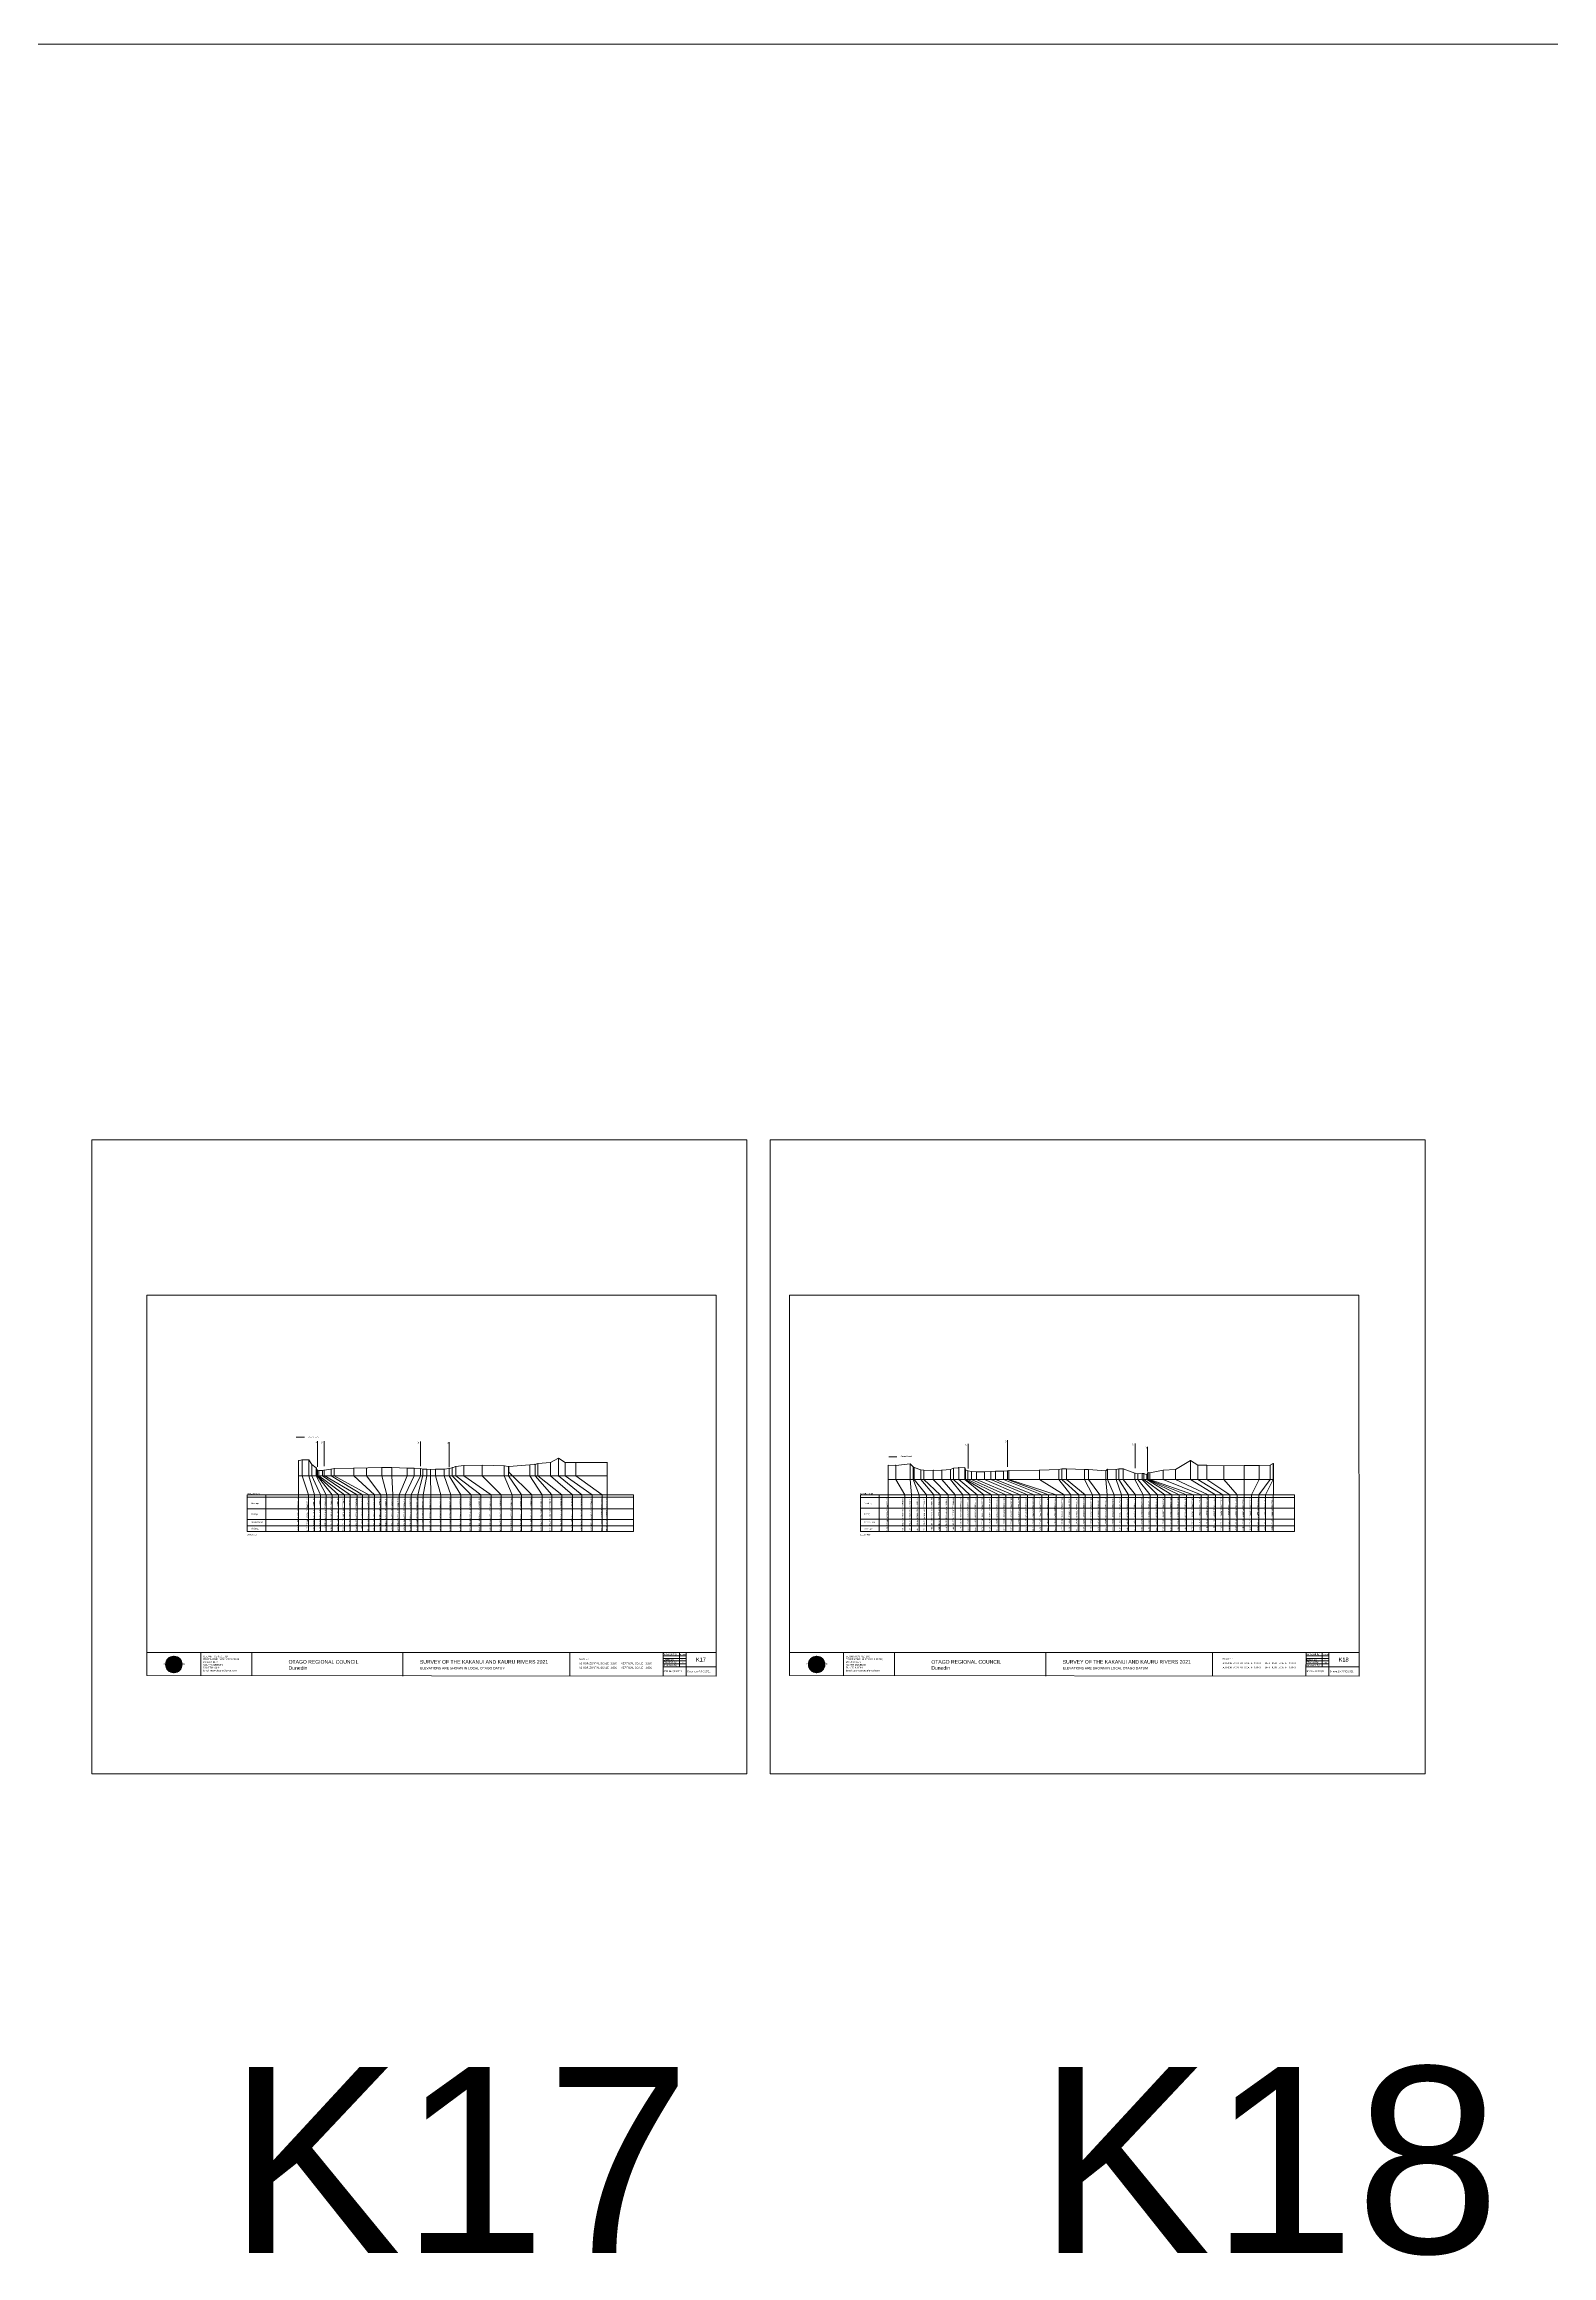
# Model space of a CAD drawing. Header units: millimetres. Extents: x -13804604 to 13046302109, y -19137686871 to 1424964600.
# Drawn here: x -1320707 to -754220, y -140952 to 690096 of the extents above; entities that cross this region are included whole.
import ezdxf

# ---------------------------------------------------------------- set-up
doc = ezdxf.new("R2010")
doc.units = ezdxf.units.MM
doc.header["$PDMODE"] = 35
doc.header["$PDSIZE"] = 20
doc.layers.get('0').update_dxf_attribs({"lineweight": 0})
doc.layers.add('Datum revision K8-21', color=7, linetype='Continuous', lineweight=0)
doc.layers.add('geo', color=7, linetype='Continuous', lineweight=0)
doc.styles.get("Standard").update_dxf_attribs({"font": 'arial.ttf'})

# ---------------------------------------------------------------- blocks, each defined once
blk = doc.blocks.new('Geomatics_Circle_SPT')
at = {"layer": 'geo', "color": 2, "linetype": 'Continuous', "lineweight": 0}
for p, q in [((0, 25.2), (-25.2, 0)), ((-24.7, 4.9), (-4.9, 24.7)), ((-24.7, -4.9), (4.9, 24.7)), ((4.9, -24.7), (-24.7, 4.9)), ((-24.7, 0), (0, -24.7)), ((-9.7, 23.3), (-23.3, 9.6)), ((9.7, 23.3), (-23.3, -9.7)), ((-23.3, 9.7), (9.7, -23.3)), ((-21, 14), (-14, 21)), ((-21, -14), (14, 21)), ((14, -21), (-21, 14)), ((0, 0), (-17.8, 17.8)), ((0, 0), (-17.8, -17.8)), ((-14, 21), (21, -14)), ((21, 14), (-14, -21)), ((23.3, -9.7), (-9.7, 23.3)), ((-9.7, -23.3), (23.3, 9.7)), ((-4.9, 24.7), (24.7, -4.9)), ((24.7, 4.9), (-4.9, -24.7)), ((25.2, 0), (0, 25.2)), ((0, 0), (17.8, 17.8)), ((0, 0), (17.8, -17.8)), ((0, -24.8), (25.2, 0)), ((4.9, 24.7), (24.7, 4.9)), ((23.3, 9.7), (9.7, 23.3)), ((14, 21), (21, 14)), ((17.8, 18.1), (17.8, 18.1)), ((-4.9, -24.7), (-24.7, -4.9)), ((-23.3, -9.7), (-9.7, -23.3)), ((-14, -21), (-21, -14)), ((-17.8, -17.8), (-17.8, -17.8)), ((24.7, -4.9), (4.9, -24.7)), ((4.9, -24.7), (4.9, -24.7)), ((9.7, -23.3), (23.3, -9.7)), ((21, -14), (14, -21)), ((18.1, -17.8), (18.1, -17.8))]:
    blk.add_line(p, q, dxfattribs=at)
at = {"layer": 'geo', "color": 1, "linetype": 'Continuous', "lineweight": 0}
for p, q in [((-25.2, 0), (9.7, 23.3)), ((-25.2, 0), (-9.6, 23.3)), ((-25.2, 0), (23.3, 9.7)), ((-25.2, 0), (-23.3, 9.7)), ((-23.3, -9.7), (-25.2, 0)), ((-9.6, -23.3), (-25.2, 0)), ((9.7, -23.3), (-25.2, 0)), ((-4.9, 24.8), (-24.7, -4.9)), ((4.9, 24.7), (-24.7, 4.9)), ((14, 21), (-24.7, -4.9)), ((-14, 21), (-24.7, 4.9)), ((21, 14), (-24.7, 4.9)), ((-21, 14), (-24.7, -4.9)), ((0, 0), (-24.7, 4.9)), ((-24.7, 4.9), (-21, -14)), ((-24.7, 4.9), (-4.9, -24.7)), ((-24.7, 4.9), (14, -21)), ((-24.7, 4.9), (-24.7, 4.9)), ((0, 0), (-24.7, -4.9)), ((-23.3, 9.7), (0, 25.2)), ((-23.3, -9.6), (0, 25.2)), ((-23.3, -9.6), (17.8, 17.8)), ((-23.3, 9.7), (-17.8, 17.9)), ((-23.3, -9.6), (-17.8, 17.9)), ((-23.3, 9.7), (17.8, 17.8)), ((-17.8, -17.8), (-23.3, 9.7)), ((0, -25.2), (-23.3, 9.7)), ((-23.3, 9.7), (17.8, -17.8)), ((-23.3, 9.7), (25.2, 0)), ((-23.3, 9.4), (-23.3, 9.4)), ((-23.3, -9.7), (25.2, 0)), ((4.9, 24.8), (-21, -14)), ((-4.9, 24.7), (-21, 14)), ((14, 21), (-21, 14)), ((-14, 21), (-21, -14)), ((0, 0), (-21, 14)), ((-21, 14), (-14, -21)), ((-21, 14), (4.9, -24.7)), ((-21, 14), (-21, 14)), ((24.7, 4.9), (-21, 14)), ((0, 0), (-21, -14)), ((-17.9, 17.6), (-17.9, 17.6)), ((-17.8, 17.8), (9.7, 23.3)), ((-17.8, 17.8), (-9.6, 23.3)), ((-17.8, -17.8), (9.7, 23.3)), ((-17.8, -17.8), (-9.7, 23.3)), ((-9.7, -23.3), (-17.8, 17.8)), ((-17.8, 17.8), (9.7, -23.3)), ((-17.8, 17.8), (23.3, -9.6)), ((-17.8, 17.8), (23.3, 9.7)), ((-17.8, -17.8), (23.3, 9.7)), ((4.9, 24.7), (-14, 21)), ((-4.9, 24.7), (-14, -20.9)), ((0, 0), (-14, 21)), ((-14, 21), (-4.9, -24.7)), ((-14, 21), (-14, 21)), ((24.7, -4.9), (-14, 21)), ((21, 14), (-14, 21)), ((-14, -21), (24.7, 4.9)), ((0, 0), (-14, -21)), ((-9.8, 23.1), (-9.8, 23.1)), ((-9.7, 23.3), (0, 25.2)), ((-9.7, 23.3), (0, -25.2)), ((-9.7, -23.3), (0, 25.2)), ((-9.6, 23.3), (17.8, -17.8)), ((-9.6, 23.3), (25.2, 0)), ((-9.6, 23.3), (17.8, 17.8)), ((-9.6, -23.3), (17.8, 17.9)), ((25.2, 0), (-9.6, -23.3)), ((0, 0), (-4.9, 24.7)), ((-4.9, 24.7), (-4.9, 24.7)), ((21, -14), (-4.9, 24.7)), ((24.8, 4.9), (-4.9, 24.7)), ((14, 21), (-4.9, 24.7)), ((-4.9, -24.7), (21, 14)), ((0, 0), (-4.9, -24.7)), ((-0.2, 25.1), (-0.2, 25.1)), ((0, 25.2), (9.7, -23.3)), ((0, 25.2), (23.3, -9.7)), ((0, 25.2), (23.3, 9.7)), ((0, 25.2), (9.7, 23.3)), ((0, 0), (4.9, 24.7)), ((0, -25.2), (9.7, 23.3)), ((0, 0), (14, 21)), ((0, 0), (21, 14)), ((23.3, 9.7), (0, -25.2)), ((0, 0), (24.8, 4.9)), ((0, 0), (4.9, -24.7)), ((0, 0), (14, -21)), ((0, 0), (21, -14)), ((0, 0), (24.8, -4.9)), ((21, 14), (4.9, 24.8)), ((14, -21), (4.9, 24.7)), ((24.7, -4.9), (4.9, 24.7)), ((4.9, 24.7), (4.9, 24.7)), ((4.9, -24.7), (14, 21)), ((4.9, -24.7), (24.7, 4.9)), ((9.4, 23.3), (9.4, 23.3)), ((9.7, 23.3), (17.8, -17.8)), ((9.7, 23.3), (25.2, 0)), ((9.7, 23.3), (17.8, 17.9)), ((17.8, 17.8), (9.7, -23.3)), ((25.2, 0), (9.7, -23.3)), ((21, -14), (14, 21)), ((24.7, 4.9), (14, 21)), ((14, 21), (14, 21)), ((14, -21), (21, 14)), ((17.6, 17.9), (17.6, 17.9)), ((17.8, 17.8), (23.3, -9.7)), ((17.8, 17.8), (23.3, 9.7)), ((23.3, 9.7), (17.8, -17.8)), ((24.7, -4.9), (21, 14)), ((21, 14), (21, 14)), ((21, -14), (24.7, 4.9)), ((23.1, 9.8), (23.1, 9.8)), ((23.3, 9.7), (25.2, 0)), ((25.2, 0), (23.3, -9.6)), ((24.7, 4.9), (24.7, 4.9)), ((25.1, 0.2), (25.1, 0.2)), ((-25.2, 0), (23.3, -9.7)), ((-25.1, -0.2), (-25.1, -0.2)), ((-24.7, -4.9), (-24.7, -4.9)), ((-24.7, -4.9), (-14, -21)), ((-24.7, -4.9), (4.9, -24.7)), ((-24.7, -4.9), (21, -14)), ((-17.8, -17.8), (-23.3, -9.7)), ((0, -25.2), (-23.3, -9.6)), ((17.8, -17.8), (-23.3, -9.6)), ((-23.1, -9.8), (-23.1, -9.8)), ((-21, -14), (24.7, -4.9)), ((-21, -14), (-21, -14)), ((-21, -14), (-4.9, -24.7)), ((-21, -14), (14, -21)), ((23.3, -9.7), (-17.8, -17.8)), ((-9.6, -23.3), (-17.8, -17.8)), ((9.7, -23.3), (-17.8, -17.8)), ((-17.6, -17.9), (-17.6, -17.9)), ((-14, -21), (21, -14)), ((-14, -21), (-14, -21)), ((-14, -21), (4.9, -24.7)), ((17.8, -17.8), (-9.7, -23.3)), ((0, -25.2), (-9.7, -23.3)), ((-9.4, -23.3), (-9.4, -23.3)), ((-4.9, -24.7), (24.7, -4.9)), ((-4.9, -24.7), (14, -21)), ((-4.9, -24.7), (-4.9, -24.7)), ((23.3, -9.6), (0, -25.2)), ((9.7, -23.3), (0, -25.2)), ((0.2, -25.1), (0.2, -25.1)), ((4.9, -24.7), (21, -14)), ((4.9, -24.7), (4.9, -24.7)), ((17.8, -17.8), (9.7, -23.3)), ((9.8, -23.1), (9.8, -23.1)), ((14, -21), (24.7, -4.9)), ((14, -21), (14, -21)), ((23.3, -9.6), (17.8, -17.8)), ((17.9, -17.6), (17.9, -17.6)), ((21, -14), (21, -14)), ((23.3, -9.4), (23.3, -9.4)), ((24.7, -4.9), (24.7, -4.9))]:
    blk.add_line(p, q, dxfattribs=at)
at = {"layer": 'geo', "color": 114, "linetype": 'Continuous', "lineweight": 0}
for p, q in [((17.9, 17.8), (-25.2, 0)), ((-24.7, 4.9), (14, 21)), ((-24.7, -4.9), (21, 14)), ((-14, -21), (-24.7, 4.9)), ((9.7, 23.3), (-23.3, 9.7)), ((0, 0), (-23.3, 9.7)), ((-23.3, 9.7), (-9.7, -23.3)), ((0, 0), (-23.3, -9.7)), ((-4.9, -24.7), (-21, 14)), ((-20.9, 14), (4.9, 24.7)), ((24.8, 4.9), (-20.9, -14)), ((0, 25.2), (-17.8, 17.8)), ((-17.8, 17.8), (0, -25.2)), ((-14, 21), (-4.9, 24.7)), ((4.9, -24.7), (-14, 21)), ((0, 0), (-9.7, 23.3)), ((0, 0), (-9.7, -23.3)), ((-4.9, 24.7), (14, -21)), ((17.8, -17.8), (0, 25.2)), ((0, 0), (9.7, 23.3)), ((0, 0), (23.3, 9.7)), ((0, 0), (9.7, -23.3)), ((0, 0), (23.3, -9.7)), ((4.9, 24.7), (21, -14)), ((23.3, -9.7), (9.7, 23.3)), ((14, 21), (24.7, -4.9)), ((25.2, 0), (17.8, 17.8)), ((21, 14), (24.7, 4.9)), ((-25.2, 0), (-17.8, -17.8)), ((-21, -14), (-24.7, -4.9)), ((-17.8, -17.8), (25.2, 0)), ((24.8, -4.9), (-14, -21)), ((-9.6, -23.3), (23.3, -9.7)), ((21, -14), (-4.9, -24.8)), ((0, -25.2), (17.9, -17.8)), ((14, -21), (4.9, -24.8))]:
    blk.add_line(p, q, dxfattribs=at)
at = {"layer": 'geo', "color": 250, "linetype": 'Continuous', "lineweight": 0}
for p, q in [((0, 0), (-25.2, 0)), ((24.7, 4.9), (-24.7, 4.9)), ((-24.7, 4.9), (-24.7, -4.9)), ((-23.3, 9.7), (23.3, 9.7)), ((-23.3, 9.7), (-23.3, 9.7)), ((-23.3, -9.7), (-23.3, 9.7)), ((21, 14), (-21, 14)), ((-21, 14), (-21, -14)), ((-17.8, 17.8), (17.8, 17.8)), ((-17.8, -17.8), (-17.8, 17.8)), ((-14, 21), (-14, 21)), ((14, 21), (-14, 21)), ((-14, 20.9), (-14, -21)), ((-9.7, 23.3), (9.7, 23.3)), ((-9.7, -23.3), (-9.7, 23.3)), ((-4.9, 24.7), (4.9, 24.7)), ((-4.9, 24.7), (-4.9, -24.7)), ((0, 0), (0, 25.2)), ((0, 0), (0, -25.2)), ((0, 0), (25.2, 0)), ((4.9, 24.7), (4.9, -24.7)), ((9.7, -23.3), (9.7, 23.3)), ((14, 21), (14, -21)), ((17.8, -17.8), (17.8, 17.8)), ((21, 14), (21, 14)), ((21, -14), (21, 14)), ((23.3, 9.7), (23.3, -9.7)), ((24.7, 4.9), (24.7, 4.9)), ((24.7, -4.9), (24.7, 4.9)), ((-24.7, -4.9), (24.7, -4.9)), ((23.3, -9.7), (-23.3, -9.7)), ((-21, -14), (21, -14)), ((17.8, -17.8), (-17.8, -17.8)), ((-14, -21), (14, -21)), ((9.7, -23.3), (-9.7, -23.3)), ((-4.9, -24.7), (4.9, -24.7))]:
    blk.add_line(p, q, dxfattribs=at)
blk = doc.blocks.new('GeomaticsNZ TITLE BLOCK')
at = {"color": 7, "linetype": 'Continuous', "lineweight": 0}
for p, q in [((0, 94.9), (0, 1579.2)), ((0, 1579.2), (2363.4, 1579.2)), ((2363.4, 1579.2), (2364, 94.9)), ((2364, 94.9), (0, 94.9)), ((0, 94.9), (0, 0)), ((15.9, 94.9), (2364, 94.9)), ((224.3, 95.2), (224.3, -0.3)), ((2364, 94.9), (382.6, 94.9)), ((435.8, 95.2), (435.8, -0.7)), ((1063.4, 94.9), (1063.4, -2.4)), ((1755.4, 94.9), (1755.4, -2.6)), ((2143.9, 94.9), (2143.7, -3)), ((2211.5, 94.9), (2211.5, 36.1)), ((2238.6, 94.8), (2238.6, -3.2)), ((2364, -3.5), (2364, 94.9)), ((0, 0), (2364, -3.5)), ((2143.6, 60.4), (2238.6, 60.4)), ((2143.8, 48.6), (2238.6, 48.6)), ((2143.8, 35.4), (2364, 35.3)), ((2143.9, 81.9), (2238.6, 81.7)), ((2143.9, 71), (2238.6, 71))]:
    blk.add_line(p, q, dxfattribs=at)
at = {"color": 7, "linetype": 'Continuous', "lineweight": 0, "xscale": 1.36, "yscale": 1.36, "zscale": 1.36}
blk.add_blockref('Geomatics_Circle_SPT', (112.4, 45.7), dxfattribs=at)
at = {"color": 7, "linetype": 'Continuous', "lineweight": 0}
for s, p in [('PK&RR', (2213.2, 84.8)), ('ST', (2220.3, 63.6)), ('PK', (2220.4, 50.6))]:
    blk.add_text(s, height=5, dxfattribs=at).set_placement(p)
at = {"color": 7, "linetype": 'Continuous', "lineweight": 0, "attachment_point": 1}
for s, width, heights, insert, char_height in [('{\\C256;Surveyed by:}', 3535.727, [0], (2144.7, 92.4), 7), ('{\\C256;Geomatics N.Z. LTD                   }', 125.079, [15.8], (68.8, 49.9), 7), ('{\\C256;GEOMATICS N.Z. LTD                   \\PTELEPHONE:  M 021 023 6 00 55;\\PPO BOX 2177\\PSOUTH DUNEDIN\\PDUNEDIN 9044\\PEmail: geomaticsnz@gmail.com}', 3535.727, [94.7], (234, 82.7), 7), ('{\\C256;OTAGO REGIONAL COUNCIL\\PDunedin}', 3535.727, [0], (588.6, 64), 15), ('{\\C256;SURVEY OF THE KAKANUI AND KAURU RIVERS 2021}', 3535.727, [0], (1133.8, 64), 15), ('{\\C256;ELEVATIONS ARE SHOWN IN LOCAL OTAGO DATUM}', 3535.727, [0], (1134.1, 35.4), 10), ('{\\C256;Approved by:}', 3535.727, [0], (2144.7, 45.9), 7), ('{\\C256;Checked by:}', 3535.727, [0], (2144.7, 58.6), 7), ('{\\C256;JOB No 0032021}', 3535.727, [0], (2145.3, 20.8), 7), ('{\\C256;Drawn by:}', 3535.727, [0], (2145.8, 70.4), 7), ('{\\C256;Drawn:16-JUNE-2021}', 3535.727, [0], (2244.7, 20.7), 7)]:
    blk.add_mtext_dynamic_manual_height_columns(s, width=width, gutter_width=159, heights=heights, dxfattribs=dict(at, insert=insert, char_height=char_height))

msp = doc.modelspace()

# ---------------------------------------------------------------- linework, layer by layer
at = {"color": 1, "linetype": 'Continuous', "lineweight": 0}
for p, q in [((-1225993.886, 166656.377), (-1222921.714, 166656.377)), ((-1003366.695, 159216.721), (-1000294.523, 159216.721))]:
    msp.add_line(p, q, dxfattribs=at)
at = {"lineweight": 0}
for p, q in [((-1223827.481, 158177), (-1223827.481, 152181.351)), ((-1221333.2, 158097), (-1221333.2, 152181.351)), ((-890009.952, 157945), (-890009.952, 152591.629)), ((-1220121.288, 156447), (-1220121.288, 152181.351)), ((-1218465.418, 155077), (-1218465.418, 152181.351)), ((-1218195.993, 154227), (-1218195.993, 152181.351)), ((-1217966.821, 154247), (-1217966.821, 152181.351)), ((-1217572.746, 154147), (-1217572.746, 152181.351)), ((-1216123.343, 154137), (-1216123.343, 152181.351)), ((-1212908.281, 154687), (-1212908.281, 152181.351)), ((-1211796.813, 154837), (-1211796.813, 152181.351)), ((-1204429.522, 155047), (-1204429.522, 152181.351)), ((-1199646.549, 155017), (-1199646.549, 152181.351)), ((-1193899.504, 155238), (-1193899.504, 152181.351)), ((-1190075.807, 155268), (-1190075.807, 152181.351)), ((-1184314.169, 155068), (-1184314.169, 152181.351)), ((-1181691.307, 154958), (-1181691.307, 152181.351)), ((-1179357.122, 154828), (-1179357.122, 152181.351)), ((-1176976.667, 154588), (-1176976.667, 152181.351)), ((-1175608.557, 154538), (-1175608.557, 152181.351)), ((-1173722.84, 154608), (-1173722.84, 152181.351)), ((-1170408.216, 154678), (-1170408.216, 152181.351)), ((-1167367.107, 155198), (-1167367.107, 152181.351)), ((-1166020.236, 155698), (-1166020.236, 152181.351)), ((-1163002.637, 155958), (-1163002.637, 152181.351)), ((-1156145.073, 156118), (-1156145.073, 152181.351)), ((-1146205.868, 155679), (-1146205.868, 152181.351)), ((-1146106.38, 155689), (-1146106.38, 153539.996)), ((-1138240.714, 156209), (-1138240.714, 152181.351)), ((-1136290.735, 156449), (-1136290.735, 152181.351)), ((-1135259.549, 156759), (-1135259.549, 152181.351)), ((-1130513.667, 157089), (-1130513.667, 152181.351)), ((-1124943.391, 157159), (-1124943.391, 152181.351)), ((-1120961.906, 156989), (-1120961.906, 152181.351)), ((-995311.214, 150743.884), (-994820.567, 145000)), ((-994129.209, 150743.884), (-991931.601, 145000)), ((-993771.542, 150743.884), (-989189.531, 145000)), ((-991302.173, 150743.884), (-986447.461, 145000)), ((-990180.954, 150743.884), (-983999.181, 145000)), ((-986629.156, 150743.884), (-981061.248, 145000)), ((-983477.363, 150743.884), (-978417.112, 145000)), ((-979001.503, 150743.884), (-972932.972, 145000)), ((-977076.093, 150743.884), (-970190.901, 145000)), ((-974794.591, 150743.884), (-967646.115, 145000)), ((-974493.824, 150743.884), (-964810.504, 145000)), ((-973633.419, 150743.884), (-962048.457, 145000)), ((-972280.706, 150743.884), (-959354.259, 145000)), ((-970413.046, 150743.884), (-956777.42, 145000)), ((-967322.068, 150743.884), (-953959.224, 145000)), ((-965017.787, 150743.884), (-951182.313, 145000)), ((-960245.627, 150743.884), (-945805.738, 145000)), ((-958712.576, 150743.884), (-943294.698, 145000)), ((-958221.784, 150743.884), (-940401.006, 145000)), ((-946682.611, 150743.884), (-937436.134, 145000)), ((-939397.515, 150743.884), (-934894.813, 145000)), ((-938323.206, 150743.884), (-931968.45, 145000)), ((-936545.709, 150743.884), (-929581.154, 145000)), ((-929797.818, 150743.884), (-926847.312, 145000)), ((-921140.694, 154594), (-921140.694, 150743.884)), ((-921140.694, 150743.884), (-918664.711, 145000)), ((-917908.027, 154594), (-917908.027, 150743.884)), ((-917908.027, 150743.884), (-915946.994, 145000)), ((-916906.998, 154715), (-916906.998, 150743.884)), ((-916846.052, 150743.884), (-913291.995, 145000)), ((-915279.27, 154805), (-915279.27, 150743.884)), ((-915279.27, 150743.884), (-910602.531, 145000)), ((-910867.121, 153195), (-910867.121, 150743.884)), ((-910867.121, 150743.884), (-907799.34, 145000)), ((-909710.311, 152905), (-909710.311, 150743.884)), ((-909710.311, 150743.884), (-905120.34, 145000)), ((-908137.152, 153005), (-908137.152, 150743.884)), ((-908137.152, 150743.884), (-902370.38, 145000)), ((-907453.756, 152965), (-907453.756, 150743.884)), ((-907453.756, 150743.884), (-899673.638, 145000)), ((-906371.263, 152465), (-906371.263, 150743.884)), ((-906371.263, 150743.884), (-896976.902, 145000)), ((-906112.103, 153135), (-906112.103, 150743.884)), ((-906112.103, 150743.884), (-894275.291, 145000)), ((-905859.388, 153345), (-905859.388, 150743.884)), ((-905859.388, 150743.884), (-891465.406, 145000)), ((-905243.025, 153206), (-905243.025, 150743.884)), ((-905243.025, 150743.884), (-888798.071, 145000)), ((-900206.139, 154205), (-900206.139, 150743.884)), ((-900206.139, 150743.884), (-885993.24, 145000)), ((-895653.6, 154465), (-895653.6, 150743.884)), ((-895653.6, 150743.884), (-883385.163, 145000)), ((-887211.037, 156176), (-887211.037, 150743.884)), ((-887211.037, 150743.884), (-877842.59, 145000)), ((-883869.241, 156116), (-883869.241, 150743.884)), ((-883869.241, 150743.884), (-875187.895, 145000)), ((-877441.3, 155936), (-877441.3, 150743.884)), ((-877441.3, 150743.884), (-872437.293, 145000)), ((-869786.355, 155966), (-869786.355, 150743.884)), ((-869786.355, 150743.884), (-869786.355, 145000)), ((-864127.77, 150743.884), (-867011.888, 145000)), ((-860011.258, 150743.884), (-864304.069, 145000)), ((-864127.77, 156006), (-864127.77, 150743.884)), ((-860011.258, 156166), (-860011.258, 150743.884))]:
    msp.add_line(p, q, dxfattribs=at)
for p, q in [((-1225104.445, 157822.549), (-1225104.445, 131248.305)), ((-1225104.445, 152181.351), (-1109139.187, 152181.351)), ((-1223827.481, 152181.351), (-1221430.811, 145000)), ((-1221333.2, 152181.351), (-1219210.555, 145000)), ((-1220121.288, 152181.351), (-1216893.131, 145000)), ((-1218465.418, 152181.351), (-1214768.834, 145000)), ((-1218195.993, 152181.351), (-1212515.77, 145000)), ((-1217966.821, 152181.351), (-1210160.305, 145000)), ((-1217572.746, 152181.351), (-1207922.487, 145000)), ((-1216123.343, 152181.351), (-1205694.431, 145000)), ((-1212908.281, 152181.351), (-1201090.078, 145000)), ((-1211796.813, 152181.351), (-1198726.612, 145000)), ((-1204429.522, 152181.351), (-1196562.864, 145000)), ((-1199646.549, 152181.351), (-1194282.677, 145000)), ((-1193899.504, 152181.351), (-1192019.046, 145000)), ((-1190075.807, 152181.351), (-1189688.891, 145000)), ((-1184314.169, 152181.351), (-1187292.164, 145000)), ((-1181691.307, 152181.351), (-1185113.975, 145000)), ((-1179357.122, 152181.351), (-1182800.476, 145000)), ((-1176976.667, 152181.351), (-1178256.657, 145000)), ((-1175608.557, 152181.351), (-1175493.753, 145000)), ((-1173722.84, 152181.351), (-1171615.715, 145000)), ((-1170408.216, 152181.351), (-1167954, 145000)), ((-1168587.716, 154868), (-1168587.716, 152181.351)), ((-1168587.716, 152181.351), (-1164142.534, 145000)), ((-1167367.107, 152181.351), (-1160314.413, 145000)), ((-1166083.315, 152181.351), (-1156618.129, 145000)), ((-1163002.637, 152181.351), (-1152778.333, 145000)), ((-1156145.073, 152181.351), (-1149001.034, 145000)), ((-1146205.868, 152181.351), (-1141398.633, 145000)), ((-1146106.38, 153539.996), (-1137538.458, 145000)), ((-1138240.714, 152181.351), (-1133641.599, 145000)), ((-1136290.735, 152181.351), (-1129969.418, 145000)), ((-1135259.549, 152181.351), (-1126213.053, 145000)), ((-1130513.667, 152181.351), (-1122200.56, 145000)), ((-1124943.391, 152181.351), (-1114820.924, 145000)), ((-1120961.906, 152181.351), (-1111019.32, 145000))]:
    msp.add_line(p, q)
at = {"color": 7, "lineweight": 0}
for p, q in [((-1109139.187, 157200), (-1109139.187, 131248.305)), ((-1244407.966, 145000), (-1099249.793, 145000)), ((-1221430.811, 131248.305), (-1221430.811, 145000)), ((-1219210.555, 131248.305), (-1219210.555, 145000)), ((-1216893.131, 131248.305), (-1216893.131, 145000)), ((-1214768.834, 131248.305), (-1214768.834, 145000)), ((-1212908.281, 145000), (-1212908.281, 144993.737)), ((-1212515.77, 131248.305), (-1212515.77, 145000)), ((-1210160.305, 131248.305), (-1210160.305, 145000)), ((-1207922.487, 131248.305), (-1207922.487, 145000)), ((-1205694.431, 131248.305), (-1205694.431, 145000)), ((-1201090.078, 131248.305), (-1201090.078, 145000)), ((-1198726.612, 131248.305), (-1198726.612, 145000)), ((-1196562.864, 131248.305), (-1196562.864, 145000)), ((-1194282.677, 131248.305), (-1194282.677, 145000)), ((-1192019.046, 131248.305), (-1192019.046, 145000)), ((-1189688.891, 131248.305), (-1189688.891, 145000)), ((-1187292.164, 131248.305), (-1187292.164, 145000)), ((-1185113.975, 131248.305), (-1185113.975, 145000)), ((-1182800.476, 131248.305), (-1182800.476, 145000)), ((-1178256.657, 131248.305), (-1178256.657, 145000)), ((-1175493.753, 131248.305), (-1175493.753, 145000)), ((-1171615.715, 131248.305), (-1171615.715, 145000)), ((-1167954, 131248.305), (-1167954, 145000)), ((-1164142.534, 131248.305), (-1164142.534, 145000)), ((-1160314.413, 131248.305), (-1160314.413, 145000)), ((-1156618.129, 131248.305), (-1156618.129, 145000)), ((-1152778.333, 131248.305), (-1152778.333, 145000)), ((-1141398.633, 131248.305), (-1141398.633, 145000)), ((-1137538.458, 131248.305), (-1137538.458, 145000)), ((-1133641.599, 131248.305), (-1133641.599, 145000)), ((-1129969.418, 131248.305), (-1129969.418, 145000)), ((-1126213.053, 131248.305), (-1126213.053, 145000)), ((-1122200.56, 131248.305), (-1122200.56, 145000)), ((-1114820.924, 131248.305), (-1114820.924, 145000)), ((-1111019.32, 131248.305), (-1111019.32, 145000)), ((-1099249.793, 145000), (-1099249.793, 131248.305))]:
    msp.add_line(p, q, dxfattribs=at)
at = {"color": 7, "linetype": 'Continuous', "lineweight": 0}
for p, q in [((-1003626.68, 156102), (-1003626.68, 131248.305)), ((-1003626.68, 150743.884), (-858809.461, 150743.884)), ((-1000749.292, 156062), (-1000749.292, 150743.884)), ((-995311.214, 156632), (-995311.214, 150743.884)), ((-994129.209, 155452), (-994129.209, 150743.884)), ((-993771.542, 155232), (-993771.542, 150743.884)), ((-991302.173, 154402), (-991302.173, 150743.884)), ((-990180.954, 154272), (-990180.954, 150743.884)), ((-986629.156, 154182), (-986629.156, 150743.884)), ((-983477.363, 154272), (-983477.363, 150743.884)), ((-979001.503, 155002), (-979001.503, 150743.884)), ((-977076.093, 155193), (-977076.093, 150743.884)), ((-974794.591, 155243), (-974794.591, 150743.884)), ((-974493.824, 154333), (-974493.824, 150743.884)), ((-973633.419, 154063), (-973633.419, 150743.884)), ((-972280.706, 153743), (-972280.706, 150743.884)), ((-970413.046, 153653), (-970413.046, 150743.884)), ((-967322.068, 153653), (-967322.068, 150743.884)), ((-965017.787, 153703), (-965017.787, 150743.884)), ((-960245.627, 153903), (-960245.627, 150743.884)), ((-958712.576, 154053), (-958712.576, 150743.884)), ((-958221.784, 154093), (-958221.784, 150743.884)), ((-946682.611, 154304), (-946682.611, 150743.884)), ((-939397.515, 154544), (-939397.515, 150743.884)), ((-938323.206, 154784), (-938323.206, 150743.884)), ((-936545.709, 154704), (-936545.709, 150743.884)), ((-929797.818, 154534), (-929797.818, 150743.884)), ((-1244407.966, 145000), (-1244407.966, 131248.305)), ((-1244407.966, 144076.552), (-1099249.793, 144076.552)), ((-1237394.816, 145000), (-1237394.816, 131248.305)), ((-1013999.52, 145000), (-850836.072, 145000)), ((-1013999.52, 145000), (-1013999.52, 131248.305)), ((-1013999.52, 143982.376), (-850836.072, 143982.376)), ((-1006986.37, 145000), (-1006986.37, 131248.305)), ((-997374.165, 145000), (-997374.165, 131248.305)), ((-994820.567, 131248.305), (-994820.567, 145000)), ((-991931.601, 131248.305), (-991931.601, 145000)), ((-989189.531, 131248.305), (-989189.531, 145000)), ((-986447.461, 131248.305), (-986447.461, 145000)), ((-983999.181, 131248.305), (-983999.181, 145000)), ((-981061.248, 131248.305), (-981061.248, 145000)), ((-979001.503, 149285.043), (-979001.503, 149113.884)), ((-978417.112, 131248.305), (-978417.112, 145000)), ((-972932.972, 131248.305), (-972932.972, 145000)), ((-970190.901, 131248.305), (-970190.901, 145000)), ((-967646.115, 131248.305), (-967646.115, 145000)), ((-964810.504, 131248.305), (-964810.504, 145000)), ((-962048.457, 131248.305), (-962048.457, 145000)), ((-959354.259, 131248.305), (-959354.259, 145000)), ((-956777.42, 131248.305), (-956777.42, 145000)), ((-953959.224, 131248.305), (-953959.224, 145000)), ((-951182.313, 131248.305), (-951182.313, 145000)), ((-945805.738, 131248.305), (-945805.738, 145000)), ((-943294.698, 131248.305), (-943294.698, 145000)), ((-940401.006, 131248.305), (-940401.006, 145000)), ((-937436.134, 131248.305), (-937436.134, 145000)), ((-934894.813, 131248.305), (-934894.813, 145000)), ((-931968.45, 131248.305), (-931968.45, 145000)), ((-929581.154, 131248.305), (-929581.154, 145000)), ((-926847.312, 131248.305), (-926847.312, 145000)), ((-918664.711, 131248.305), (-918664.711, 145000)), ((-915946.994, 131248.305), (-915946.994, 145000)), ((-913291.995, 131248.305), (-913291.995, 145000)), ((-910602.531, 131248.305), (-910602.531, 145000)), ((-907799.34, 131248.305), (-907799.34, 145000)), ((-905120.34, 131248.305), (-905120.34, 145000)), ((-902370.38, 131248.305), (-902370.38, 145000)), ((-899673.638, 131248.305), (-899673.638, 145000)), ((-896976.902, 131248.305), (-896976.902, 145000)), ((-894275.291, 131248.305), (-894275.291, 145000)), ((-891465.406, 131248.305), (-891465.406, 145000)), ((-888798.071, 131248.305), (-888798.071, 145000)), ((-885993.24, 131248.305), (-885993.24, 145000)), ((-883385.163, 131248.305), (-883385.163, 145000)), ((-877842.59, 131248.305), (-877842.59, 145000)), ((-875187.895, 131248.305), (-875187.895, 145000)), ((-872437.293, 131248.305), (-872437.293, 145000)), ((-869764.25, 131248.305), (-869764.25, 145000)), ((-867011.888, 131248.305), (-867011.888, 145000)), ((-864304.069, 131248.305), (-864304.069, 145000)), ((-861740.667, 131248.305), (-861740.667, 145000)), ((-858959.701, 131248.305), (-858959.701, 145000)), ((-850836.072, 145000), (-850836.072, 131248.305)), ((-1244407.966, 139778.059), (-1099249.793, 139778.059)), ((-1244407.966, 135779.348), (-1099249.793, 135779.348)), ((-1244407.966, 133358.435), (-1099249.793, 133358.435)), ((-1013999.52, 139931.788), (-850836.072, 139931.788)), ((-1013999.52, 135892.425), (-850836.072, 135892.425)), ((-1013999.52, 133303.225), (-850836.072, 133303.225)), ((-1244407.966, 131248.305), (-1099249.793, 131248.305)), ((-1241226.802, 129878.784), (-1241226.802, 129878.784)), ((-1013999.52, 131248.305), (-850836.072, 131248.305)), ((-1010818.356, 129878.784), (-1010818.356, 129878.784))]:
    msp.add_line(p, q, dxfattribs=at)
at = {"linetype": 'Continuous', "lineweight": 0}
for p, q in [((-1000749.292, 150743.884), (-997374.165, 145000)), ((-858809.461, 156596), (-858809.461, 145000))]:
    msp.add_line(p, q, dxfattribs=at)
at = {"color": 7}
msp.add_line((-1149001.034, 145000), (-1149001.034, 131248.305), dxfattribs=at)
at = {"color": 1, "lineweight": 0}
msp.add_lwpolyline([(-1225104.445, 157822.549), (-1223827.481, 158177), (-1221333.2, 158097), (-1220121.288, 156447), (-1218465.418, 155077), (-1218195.993, 154227), (-1217966.821, 154247), (-1217572.746, 154147), (-1216123.343, 154137), (-1215565.309, 154227), (-1212908.281, 154687), (-1211796.813, 154837), (-1204429.522, 155047), (-1193899.504, 155238), (-1190075.807, 155268), (-1184314.169, 155068), (-1181691.307, 154958), (-1179357.122, 154828), (-1178493.705, 154670.971), (-1176976.667, 154588), (-1175608.557, 154538), (-1173722.84, 154608), (-1170408.216, 154678), (-1168587.716, 154868), (-1167367.107, 155198), (-1166020.236, 155698), (-1163002.637, 155958), (-1156145.073, 156118), (-1147815.686, 155919), (-1146205.868, 155679), (-1146106.38, 155689), (-1138240.714, 156209), (-1136290.735, 156449), (-1135259.549, 156759), (-1130513.667, 157089), (-1127403.031, 158729), (-1124943.391, 157159), (-1120961.906, 157159), (-1109139.187, 157200)], dxfattribs=at)
for points in [[(-1127403.031, 158729), (-1127403.031, 152181.351), (-1118636.945, 145000), (-1118636.945, 131248.305)], [(-1215565.309, 154227), (-1215559.931, 152207.237), (-1203165.705, 145000), (-1203165.705, 131248.305)], [(-1178493.724, 154678), (-1178487.409, 152305.932), (-1180313.154, 145000), (-1180313.154, 131248.305)], [(-1147815.686, 155919), (-1147815.686, 152181.351), (-1144923.678, 145000), (-1144923.678, 131248.305)]]:
    msp.add_lwpolyline(points)
at = {"color": 1, "linetype": 'Continuous', "lineweight": 0}
msp.add_lwpolyline([(-858809.461, 156596), (-858962.481, 156786), (-860011.258, 156166), (-864127.77, 156006), (-869786.355, 155966), (-877441.3, 155936), (-883869.241, 156116), (-887211.037, 156176), (-890009.952, 157945), (-895653.6, 154465), (-900206.139, 154205), (-905243.025, 153206), (-905859.388, 153345), (-906112.103, 153135), (-906371.263, 152465), (-907453.756, 152965), (-908137.152, 153005), (-909710.311, 152905), (-910867.121, 153195), (-915279.27, 154805), (-916906.998, 154715), (-917908.027, 154505), (-921140.694, 154594), (-921809.493, 154004), (-928272.986, 154454), (-929797.818, 154534), (-936545.709, 154704), (-938323.206, 154784), (-939397.515, 154544), (-946682.611, 154304), (-958221.784, 154093), (-958712.576, 154053), (-960245.627, 153903), (-963189.565, 153823), (-965017.787, 153703), (-967322.068, 153653), (-970413.046, 153653), (-972280.706, 153743), (-973633.419, 154063), (-974493.824, 154333), (-974794.591, 155243), (-977076.093, 155193), (-979001.503, 155002), (-980196.499, 154492), (-983477.363, 154272), (-986629.156, 154182), (-990180.954, 154272), (-991302.173, 154402), (-993771.542, 155232), (-994129.209, 155452), (-995311.214, 156632), (-1000749.292, 156062), (-1003626.68, 156102)], dxfattribs=at)
at = {"color": 7, "linetype": 'Continuous', "lineweight": 0}
for points in [[(-890009.952, 157945), (-890009.952, 150743.884), (-880552.822, 145000), (-880552.822, 131248.305)], [(-980196.915, 154491.972), (-980192.052, 150743.884), (-975504.51, 145000), (-975504.51, 131248.305)], [(-963189.565, 153823), (-963189.565, 150743.884), (-948717.866, 145000), (-948717.866, 131248.305)], [(-921809.493, 154004), (-921809.493, 150743.884)], [(-921766.988, 150743.884), (-921259.637, 145000), (-921259.637, 131248.305)]]:
    msp.add_lwpolyline(points, dxfattribs=at)
at = {"lineweight": 0}
msp.add_lwpolyline([(-928272.986, 154454), (-928272.986, 150743.884)], dxfattribs=at)
at = {"linetype": 'Continuous', "lineweight": 0}
msp.add_lwpolyline([(-858962.481, 156786), (-858962.481, 150743.884), (-861740.667, 145000)], dxfattribs=at)
at = {"lineweight": 0}
for p in [(-1223827.481, 158177), (-1221333.2, 158097), (-1127403.031, 158729), (-890009.952, 157945), (-1225104.445, 157822.549), (-1220121.288, 156447), (-1218465.418, 155077), (-1218195.993, 154227), (-1217966.821, 154247), (-1217572.746, 154147), (-1216123.343, 154137), (-1215565.309, 154227), (-1212908.281, 154687), (-1211796.813, 154837), (-1204429.522, 155047), (-1199646.549, 155017), (-1193899.504, 155238), (-1190075.807, 155268), (-1184314.169, 155068), (-1181691.307, 154958), (-1179357.122, 154828), (-1178493.724, 154678), (-1176976.667, 154588), (-1175608.557, 154538), (-1173722.84, 154608), (-1170408.216, 154678), (-1168587.716, 154868), (-1167367.107, 155198), (-1166020.236, 155698), (-1163002.637, 155958), (-1156145.073, 156118), (-1147815.686, 155919), (-1146205.868, 155679), (-1146106.38, 155689), (-1138240.714, 156209), (-1136290.735, 156449), (-1135259.549, 156759), (-1130513.667, 157089), (-1124943.391, 157159), (-1120961.906, 156989), (-1109139.187, 157200), (-1003626.68, 155913.648), (-1000749.292, 156062), (-995311.214, 156632), (-994129.209, 155452), (-993771.542, 155232), (-991302.173, 154402), (-990180.954, 154272), (-986629.156, 154182), (-983477.363, 154272), (-980196.499, 154492), (-979001.503, 155002), (-977076.093, 155193), (-974794.591, 155243), (-974493.824, 154333), (-973633.419, 154063), (-972280.706, 153743), (-970413.046, 153653), (-967322.068, 153653), (-965017.787, 153703), (-963189.565, 153823), (-960245.627, 153903), (-958712.576, 154053), (-958221.784, 154093), (-946682.611, 154304), (-939397.515, 154544), (-938323.206, 154784), (-936545.709, 154704), (-929797.818, 154534), (-928272.986, 154454), (-921809.493, 154004), (-921140.694, 154594), (-917908.027, 154505), (-916906.998, 154715), (-915279.27, 154805), (-910867.121, 153195), (-909710.311, 152905), (-908137.152, 153005), (-907453.756, 152965), (-906371.263, 152465), (-906112.103, 153135), (-905859.388, 153345), (-905243.025, 153206), (-900206.139, 154205), (-895653.6, 154465), (-887211.037, 156176), (-883869.241, 156116), (-877441.3, 155936), (-869786.355, 155966), (-864127.77, 156006), (-860011.258, 156166), (-858962.481, 156786), (-858809.461, 156596)]:
    msp.add_point(p, dxfattribs=at)
at = {"linetype": 'Continuous', "lineweight": 0}
for p in [(-1244407.966, 145000), (-1013999.52, 145000)]:
    msp.add_point(p, dxfattribs=at)
at = {"layer": 'Datum revision K8-21'}
for p, q in [((-1217988.079, 155538.726), (-1217988.079, 165160.699)), ((-1215565.309, 155792.289), (-1215565.309, 165117.248)), ((-1179357.122, 155712.757), (-1179357.122, 165037.715)), ((-1168575.762, 155432.398), (-1168575.762, 164757.357)), ((-973540.855, 154881.827), (-973540.855, 164206.785)), ((-958703.118, 155483.139), (-958703.118, 165472.577)), ((-910796.459, 155000.102), (-910796.459, 164325.061)), ((-906099.047, 153703.07), (-906099.047, 163028.029)), ((-928272.986, 150743.884), (-923994.721, 145000))]:
    msp.add_line(p, q, dxfattribs=at)
at = {"layer": 'Datum revision K8-21', "color": 7, "lineweight": 0}
msp.add_line((-923994.721, 145000), (-923994.721, 131248.305), dxfattribs=at)
at = {"layer": 'Datum revision K8-21', "color": 1}
msp.add_lwpolyline([(-5817455.326, 690095.837), (-5397924.414, 690095.837), (524538.068, 690095.837)], dxfattribs=at)
at = {"layer": 'Datum revision K8-21'}
for points in [[(-1302853.501, 278368.345), (-1056702.821, 278368.345), (-1056702.821, 40197.827), (-1302853.501, 40197.827)], [(-1047931.693, 278368.345), (-801781.012, 278368.345), (-801781.012, 40197.827), (-1047931.693, 40197.827)]]:
    msp.add_lwpolyline(points, close=True, dxfattribs=at)

# ---------------------------------------------------------------- block references
at = {"color": 7, "linetype": 'Continuous', "lineweight": 0, "xscale": 90.52460151977424, "yscale": 90.52460151977424, "zscale": 90.52460151977424}
for p in [(-1282166.803, 77111.142), (-1040640.124, 77111.142)]:
    msp.add_blockref('GeomaticsNZ TITLE BLOCK', p, dxfattribs=at)

# ---------------------------------------------------------------- texts
at = {"color": 7, "linetype": 'Continuous', "lineweight": 0}
for s, height, p in [('Ground Level', 500, (-1221562.941, 166634.173)), ('Ground Level', 500, (-998935.75, 159194.517)), ('DATUM 145.00', 500, (-1244478.712, 145146.766)), ('Northing', 500, (-1242881.707, 141560.657)), ('DATUM 145.00', 500, (-1014070.266, 145146.766)), ('Northing', 500, (-1012473.261, 141560.657)), ('Ground Level', 500, (-1242936.435, 134533.521)), ('Easting', 500, (-1242954.511, 137481.59)), ('Ground Level', 500, (-1012527.989, 134533.521)), ('Easting', 500, (-1012546.065, 137481.59)), ('Section K17', 500, (-1244478.723, 129797.682)), ('Chainage', 500, (-1242934.047, 132077.102)), ('Section K18', 500, (-1014070.278, 129797.682)), ('Chainage', 500, (-1012525.601, 132077.102)), ('SCALE :  ', 700, (-1119794.507, 82908.616)), ('K17', 1500, (-1075808.478, 82342.561)), ('SCALE :  ', 700, (-877940.722, 83002.938)), ('K18', 1500, (-834281.798, 82342.561)), ('A1 HORIZONTAL SCALE  1:300      VERTICAL SCALE   1:300 ', 700, (-1119762.106, 81290.937)), ('A3 HORIZONTAL SCALE  1:600      VERTICAL SCALE   1:600', 700, (-1119762.106, 79673.258)), ('A1 HORIZONTAL SCALE  1:300      VERTICAL SCALE   1:300 ', 700, (-877908.321, 81385.259)), ('A3 HORIZONTAL SCALE  1:600      VERTICAL SCALE   1:600', 700, (-877908.321, 79767.58))]:
    msp.add_text(s, height=height, dxfattribs=at).set_placement(p)
at = {"color": 7, "lineweight": 0}
msp.add_text('-0.21  157.86  1426514.64  5005888.48', height=500, rotation=90, dxfattribs=at).set_placement((-1225104.445, 131435.306))
at = {"color": 7, "linetype": 'Continuous', "lineweight": 0, "char_height": 70000, "attachment_point": 1}
for s, insert in [('K17', (-1251740.544, -69958.612)), ('K18', (-947588.869, -69958.612))]:
    msp.add_mtext_dynamic_manual_height_columns(s, width=97508.68034, gutter_width=25000, heights=[0], dxfattribs=dict(at, insert=insert))
at = {"layer": 'Datum revision K8-21', "color": 7}
for s, p in [('1.07   158.18  1426514.72  5005887.26', (-1221541.337, 131483.536)), ('3.56   158.10  1426514.37  5005884.75', (-1219210.555, 131435.306)), ('4.78   156.45  1426514.30  5005883.54', (-1216893.131, 131426.438)), ('6.43   155.08  1426514.41  5005881.88', (-1214768.834, 131435.306)), ('6.70   154.23  1426514.45  5005881.61', (-1212515.77, 131409.044)), ('6.93   154.25  1426514.00  5005881.40', (-1210187.347, 131435.306)), ('7.32   154.15  1426514.29  5005880.99', (-1208025.847, 131402.223)), ('8.77   154.14  1426514.29  5005879.54', (-1205694.431, 131435.306)), ('9.33   154.23  1426514.38  5005878.98', (-1203165.705, 131435.306)), ('11.99  154.69  1426514.08  5005876.33', (-1201090.078, 131435.306)), ('13.10  154.84  1426514.02  5005875.22', (-1198726.612, 131248.305)), ('20.47  155.05  1426513.69  5005867.86', (-1196562.864, 131248.305)), ('25.25  155.02  1426513.52  5005863.08', (-1194427.009, 131227.841)), ('31.00  155.24  1426513.23  5005857.34', (-1192113.445, 131248.305)), ('34.82  155.27  1426512.84  5005853.53', (-1189794.636, 131248.305)), ('40.58  155.07  1426512.67  5005847.77', (-1187481.138, 131248.305)), ('43.21  154.96  1426512.78  5005845.14', (-1185113.975, 131248.305)), ('45.54  154.83  1426512.63  5005842.81', (-1182937.319, 131248.305)), ('46.40  154.68  1426512.78  5005841.94', (-1180355.26, 131282.798)), ('47.92  154.59  1426512.57  5005840.43', (-1178256.657, 131282.798)), ('49.29  154.54  1426512.59  5005839.06', (-1175493.753, 131282.798)), ('54.49  154.68  1426512.23  5005833.87', (-1171615.715, 131282.798)), ('51.17  154.61  1426512.41  5005837.18', (-1167954, 131282.798)), ('56.31  154.87  1426512.18  5005832.05', (-1164142.534, 131248.305)), ('57.53  155.20  1426512.14  5005830.83', (-1160416.643, 131248.305)), ('58.88  155.70  1426512.19  5005829.48', (-1156988.372, 131248.305)), ('61.89  155.96  1426511.50  5005826.49', (-1152778.333, 131248.305)), ('68.75  156.12  1426511.39  5005819.63', (-1149077.185, 131248.305)), ('77.08  155.92  1426511.22  5005811.30', (-1144923.678, 131248.305)), ('78.69  155.68  1426511.19  5005809.69', (-1141398.633, 131248.305)), ('78.79  155.69  1426511.20  5005809.59', (-1137538.458, 131248.305)), ('86.66  156.21  1426510.90  5005801.73', (-1133779.353, 131219.997)), ('88.61  156.45  1426510.86  5005799.78', (-1130384.038, 131219.997)), ('89.64  156.76  1426510.81  5005798.75', (-1126213.053, 131248.305)), ('94.38  157.09  1426510.57  5005794.01', (-1122200.56, 131248.305)), ('97.49  158.73  1426510.49  5005790.90', (-1118636.945, 131248.305)), ('99.95  157.16  1426510.21  5005788.45', (-1114820.924, 131219.315)), ('103.93 156.99  1426510.09  5005784.47', (-1111019.32, 131230.686)), ('115.76 157.20  1426509.54  5005772.66', (-1109139.187, 131248.305))]:
    msp.add_text(s, height=500, rotation=90, dxfattribs=at).set_placement(p)
at = {"layer": 'Datum revision K8-21', "color": 7, "lineweight": 0}
for s, p in [('-0.29   156.10  1426639.63  5005923.15', (-1003626.68, 131248.305)), ('2.59    156.06  1426640.09  5005920.86', (-997851.545, 131227.841)), ('8.02    156.63  1426640.95  5005915.49', (-995130.37, 131219.997)), ('9.21    155.45  1426640.98  5005914.30', (-992408.853, 131219.315)), ('9.56    155.23  1426641.06  5005913.95', (-989687.336, 131219.315)), ('12.03   154.40  1426641.70  5005911.55', (-986965.82, 131172.248)), ('13.16   154.27  1426642.25  5005910.51', (-984244.303, 131172.248)), ('16.71   154.18  1426642.64  5005906.97', (-981522.787, 131172.248)), ('19.86   154.27  1426643.32  5005903.89', (-978801.611, 131172.248)), ('23.14   154.49  1426643.95  5005900.67', (-976080.094, 131227.841)), ('24.33   155.00  1426643.86  5005899.44', (-973358.578, 131227.841)), ('26.26   155.19  1426644.23  5005897.55', (-970637.061, 131227.841)), ('28.54   155.24  1426644.55  5005895.29', (-967915.545, 131227.841)), ('28.84   154.33  1426644.58  5005894.99', (-965194.369, 131227.841)), ('29.70   154.06  1426644.83  5005894.16', (-962472.852, 131227.841)), ('31.06   153.74  1426645.41  5005892.89', (-959751.336, 131218.974)), ('32.92   153.65  1426645.34  5005890.98', (-957029.819, 131218.974)), ('36.01   153.65  1426645.90  5005887.94', (-954308.303, 131218.974)), ('38.32   153.70  1426646.41  5005885.69', (-951586.786, 131218.974)), ('40.15   153.82  1426646.73  5005883.89', (-948865.269, 131239.438)), ('43.09   153.90  1426647.18  5005880.98', (-946143.753, 131239.438)), ('44.62   154.05  1426647.33  5005879.45', (-943422.236, 131239.438)), ('45.11   154.09  1426647.20  5005878.93', (-940700.719, 131239.438)), ('56.65   154.30  1426649.11  5005867.55', (-937979.203, 131219.315)), ('63.94   154.54  1426650.52  5005860.40', (-935257.686, 131222.043)), ('65.01   154.78  1426651.04  5005859.40', (-932536.17, 131222.043)), ('66.79   154.70  1426651.52  5005857.68', (-929814.994, 131222.043)), ('73.54   154.53  1426652.21  5005850.95', (-927093.819, 131215.222)), ('75.06   154.45  1426652.60  5005849.47', (-924372.302, 131215.222)), ('81.53   154.00  1426653.81  5005843.12', (-921651.126, 131219.997)), ('82.20   154.59  1426653.63  5005842.41', (-918929.61, 131219.997)), ('85.43   154.51  1426654.50  5005839.28', (-916208.093, 131219.997)), ('86.43   154.72  1426654.65  5005838.29', (-913486.576, 131219.997)), ('88.06   154.81  1426654.72  5005836.65', (-910765.06, 131219.997)), ('92.47   153.20  1426655.40  5005832.29', (-908043.543, 131219.315)), ('93.63   152.91  1426655.77  5005831.18', (-905322.027, 131219.315)), ('95.20   153.01  1426655.69  5005829.57', (-902600.51, 131219.315)), ('95.88   152.97  1426655.53  5005828.85', (-899878.993, 131219.315)), ('96.96   152.47  1426656.05  5005827.84', (-897157.477, 131219.315)), ('97.22   153.14  1426656.30  5005827.62', (-894436.301, 131219.315)), ('97.48   153.35  1426656.51  5005827.40', (-891714.785, 131219.315)), ('98.09   153.21  1426658.13  5005827.07', (-888993.268, 131219.315)), ('103.13  154.21  1426657.83  5005821.89', (-886271.751, 131172.248)), ('107.68  154.47  1426658.87  5005817.45', (-883550.235, 131172.248)), ('113.33  157.95  1426658.85  5005811.72', (-880829.059, 131172.248)), ('116.13  156.18  1426659.72  5005809.03', (-878107.543, 131172.248)), ('119.47  156.12  1426659.96  5005805.68', (-875386.026, 131172.248)), ('125.89  155.94  1426661.02  5005799.34', (-872664.85, 131172.248)), ('133.55  155.97  1426662.40  5005791.81', (-869943.334, 131172.248)), ('139.21  156.01  1426663.34  5005786.23', (-867221.817, 131172.248)), ('143.32  156.17  1426664.02  5005782.17', (-864500.301, 131172.248)), ('144.37  156.79  1426664.45  5005781.18', (-861778.784, 131172.248)), ('144.53  156.60  1426664.88  5005781.10', (-859057.267, 131172.248))]:
    msp.add_text(s, height=500, rotation=90, dxfattribs=at).set_placement(p)
at = {"layer": 'Datum revision K8-21', "char_height": 500, "attachment_point": 1, "rotation": 90}
for insert in [(-1218772.633, 164393.687), (-1216549.974, 164350.236), (-1180341.788, 164270.704), (-1169244.56, 164127.284), (-974525.521, 163439.774), (-959687.784, 164705.566), (-911781.125, 163558.049), (-906767.845, 162397.956)]:
    msp.add_mtext_dynamic_manual_height_columns('W', width=3214.48154, gutter_width=25000, heights=[0], dxfattribs=dict(at, insert=insert))

doc.saveas('drawing.dxf')
